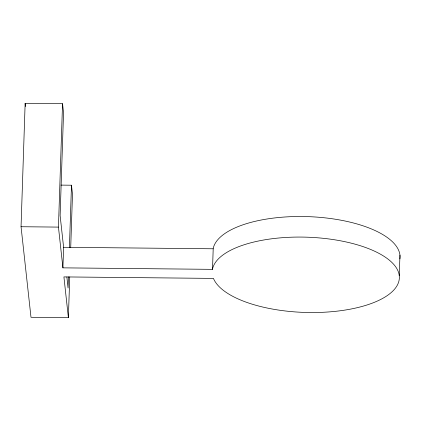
<?xml version="1.0" encoding="UTF-8"?>
<svg xmlns="http://www.w3.org/2000/svg" width="421" height="421" viewBox="0 0 421 421"><rect width="100%" height="100%" fill="white"/><g stroke="black" fill="none" stroke-linecap="round" stroke-linejoin="round"><path stroke-width="0.63" d="M21.05 226.73L25.144 103.34L62.54 103.713L63.534 112.77L60.124 215.594L63.603 247.29L62.918 267.856L212.516 269.351L212.537 268.951A93.63 37.632 1.9 0 1 352.514 243.485A93.63 37.632 1.9 0 1 359.497 307.125A93.63 37.632 1.9 0 1 213.615 278.802L213.51 278.402L63.913 276.907L68.386 317.66L30.991 317.287L21.05 226.73L58.451 227.103L62.918 267.856M58.451 227.103L62.54 103.713M68.444 276.902L68.076 288.038L66.871 277.044M69.423 247.432L71.486 185.214L60.987 185.108M68.386 317.66L69.739 276.965M70.717 247.432L72.48 194.27L71.486 185.214M212.516 269.351L213.215 248.385A93.63 37.632 1.9 0 1 313.029 216.862A93.63 37.632 1.9 0 1 399.908 258.868M399.266 275.734L399.95 255.173M63.603 247.29L213.194 248.785M25.144 103.34L25.497 106.576"/></g></svg>
